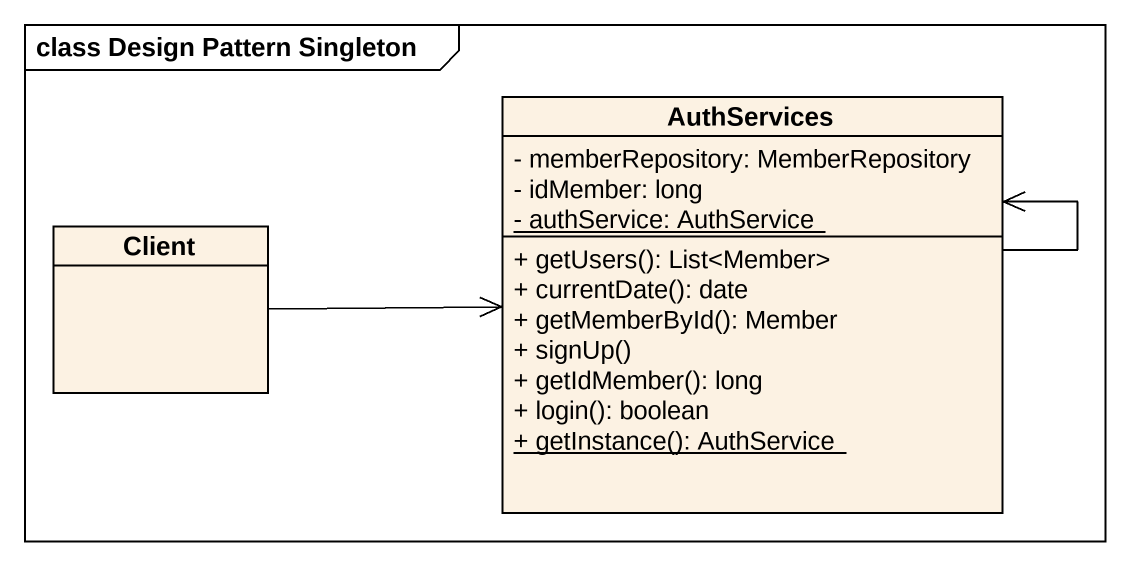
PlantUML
@startuml
mainframe class Design Pattern Singleton
hide circle
hide empty members
skinparam classAttributeIconSize 0
class AuthServices {
  - memberRepository: MemberRepository
  - idMember: long
  {static} - authService: AuthService
  + getUsers(): List<Member>
  + currentDate(): date
  + getMemberById(): Member
  + signUp()
  + getIdMember(): long
  + login(): boolean
  {static} + getInstance(): AuthService
}
class Client
AuthServices --> AuthServices
Client -right-> AuthServices
@enduml
